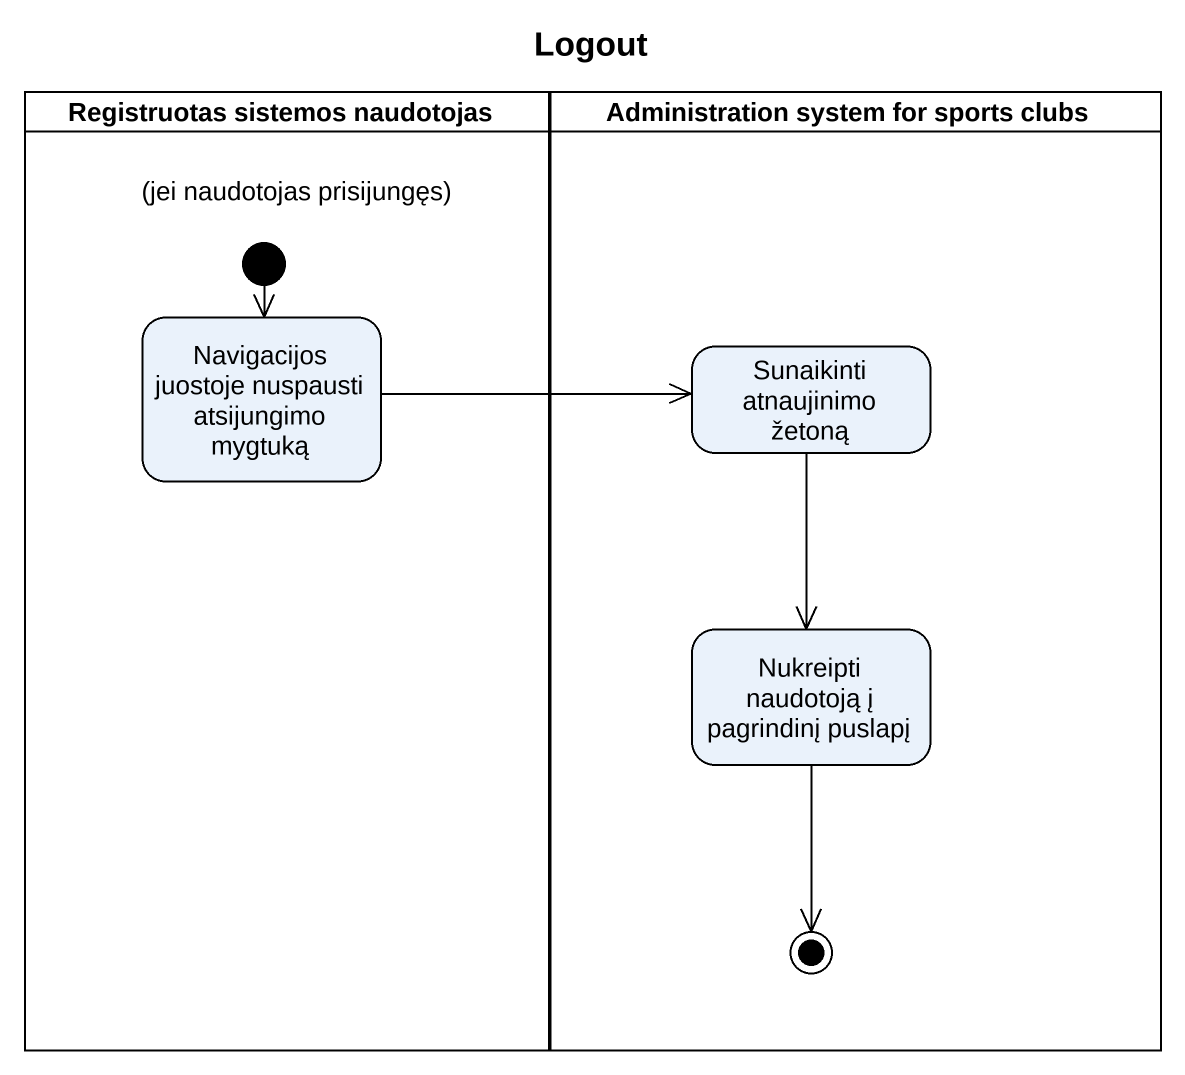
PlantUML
@startuml
title Logout
hide empty description
state "Registruotas sistemos naudotojas" as Registruotas_sistemos <<partition>> {
  state "(jei naudotojas prisijungęs)" as jei_naudotojas_prisijungęs <<start>>
  state "Navigacijos juostoje nuspausti atsijungimo mygtuką" as Navigacijos_juostoje
}
state "Administration system for sports clubs" as Administration_system_for <<partition>> {
  state "Sunaikinti atnaujinimo žetoną" as Sunaikinti_atnaujinimo
  state "Nukreipti naudotoją į pagrindinį puslapį" as Nukreipti_naudotoją_į
  Nukreipti_naudotoją_į --> [*]
}
jei_naudotojas_prisijungęs --> Navigacijos_juostoje
Navigacijos_juostoje -right-> Sunaikinti_atnaujinimo
Sunaikinti_atnaujinimo --> Nukreipti_naudotoją_į
@enduml
